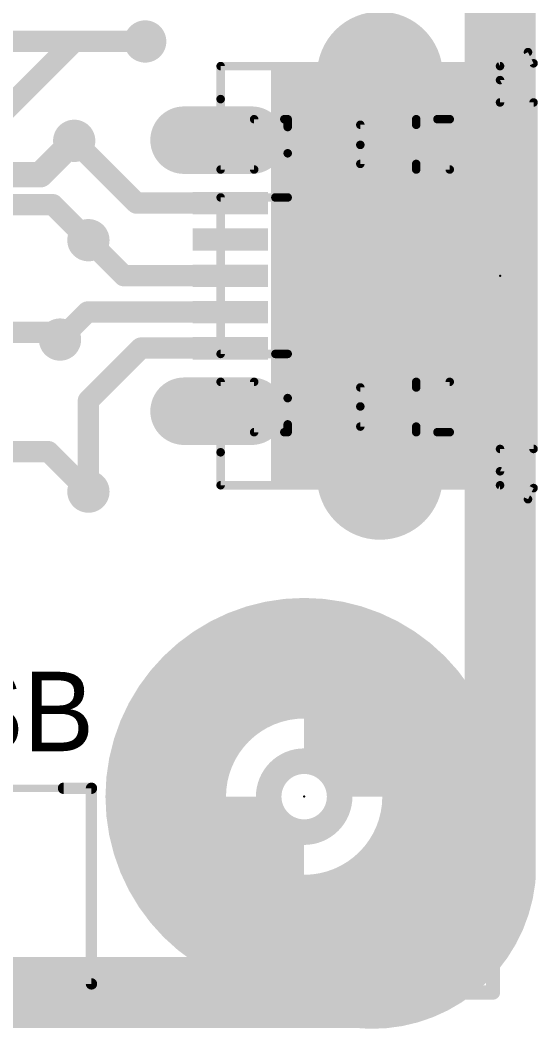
# Model space of a CAD drawing. Extents: x -0.6 to 31.5, y -1.9 to 65.7.
# Drawn here: x 21.39 to 30.65, y -0.65 to 17.4 of the extents above; entities that cross this region are included whole.
import ezdxf

# ---------------------------------------------------------------- set-up
doc = ezdxf.new("R2010")
doc.units = 0
for name, color, linetype in [('1', 22, 'CONTINUOUS'), ('16', 175, 'CONTINUOUS'), ('17', 82, 'CONTINUOUS'), ('18', 82, 'CONTINUOUS'), ('21', 253, 'CONTINUOUS'), ('22', 253, 'CONTINUOUS'), ('23', 7, 'CONTINUOUS'), ('39', 22, 'CONTINUOUS'), ('40', 175, 'CONTINUOUS'), ('41', 22, 'CONTINUOUS'), ('42', 175, 'CONTINUOUS'), ('43', 82, 'CONTINUOUS'), ('51', 253, 'CONTINUOUS'), ('52', 253, 'CONTINUOUS')]:
    doc.layers.add(name, color=color, linetype=linetype)

# ---------------------------------------------------------------- blocks, each defined once
blk = doc.blocks.new('RECT')
blk.add_solid([(-0.5, -0.5), (0.5, -0.5), (-0.5, 0.5), (0.5, 0.5)])
blk = doc.blocks.new('ROUNDP')
at = {"const_width": 0.5}
blk.add_lwpolyline([(0, -0.25, 1), (0, 0.25, 1), (0, -0.25)], format="xyb", dxfattribs=at)
blk = doc.blocks.new('LONGP100')
at = {"const_width": 1}
blk.add_lwpolyline([(-0.5, 0), (0.5, 0)], dxfattribs=at)
at = {"const_width": 0.5}
for points in [[(-0.5, 0.25, 1), (-0.5, -0.25)], [(0.5, -0.25, 1), (0.5, 0.25)]]:
    blk.add_lwpolyline(points, format="xyb", dxfattribs=at)
blk = doc.blocks.new('ROUNDV')
at = {"const_width": 0.5}
blk.add_lwpolyline([(0, -0.25, 1), (0, 0.25, 1), (0, -0.25)], format="xyb", dxfattribs=at)

msp = doc.modelspace()

# ---------------------------------------------------------------- linework, layer by layer
at = {"layer": '1'}
for points, const_width in [([(20.828, 15.494), (22.352, 17.018)], 0.381), ([(22.352, 17.018), (23.622, 17.018)], 0.381), ([(21.747, 14.635), (22.352, 15.24)], 0.4572), ([(22.352, 15.24), (23.465, 14.127)], 0.381), ([(19.33, 14.635), (21.747, 14.635)], 0.4572), ([(25.147, 14.127), (23.465, 14.127)], 0.381), ([(23.241, 12.827), (22.606, 13.462)], 0.381), ([(25.147, 12.827), (23.241, 12.827)], 0.381), ([(22.591, 12.177), (22.098, 11.684)], 0.381), ([(25.147, 12.177), (22.591, 12.177)], 0.381), ([(23.5458, 11.5316), (22.606, 10.5918)], 0.381), ([(25.1239, 11.5316), (23.5458, 11.5316)], 0.381), ([(25.147, 11.527), (25.1239, 11.5316)], 0.381), ([(22.606, 10.5918), (22.606, 8.9632)], 0.381)]:
    msp.add_lwpolyline(points, dxfattribs=dict(at, const_width=const_width))
for points, const_width in [([(22.352, 17.1133, 1), (22.352, 16.9228)], 0.1905), ([(22.4194, 16.9506, 1), (22.2846, 17.0854)], 0.1905), ([(23.622, 16.9228, 1), (23.622, 17.1133)], 0.1905), ([(22.4328, 15.1592, 1), (22.2712, 15.3208)], 0.2286), ([(22.4194, 15.3074, 1), (22.2846, 15.1726)], 0.1905), ([(21.6662, 14.7158, 1), (21.8278, 14.5542)], 0.2286), ([(21.747, 14.5207, 1), (21.747, 14.7493)], 0.2286), ([(23.465, 14.2223, 1), (23.465, 14.0318)], 0.1905), ([(23.3976, 14.0596, 1), (23.5324, 14.1944)], 0.1905), ([(25.147, 14.0318, 1), (25.147, 14.2223)], 0.1905), ([(22.6734, 13.5294, 1), (22.5386, 13.3946)], 0.1905), ([(23.241, 12.9223, 1), (23.241, 12.7317)], 0.1905), ([(25.147, 12.7317, 1), (25.147, 12.9223)], 0.1905), ([(23.1736, 12.7596, 1), (23.3084, 12.8944)], 0.1905), ([(22.591, 12.2723, 1), (22.591, 12.0818)], 0.1905), ([(22.6584, 12.1096, 1), (22.5236, 12.2444)], 0.1905), ([(25.147, 12.0818, 1), (25.147, 12.2723)], 0.1905), ([(22.0306, 11.7514, 1), (22.1654, 11.6166)], 0.1905), ([(23.5458, 11.6269, 1), (23.5458, 11.4364)], 0.1905), ([(23.6132, 11.4642, 1), (23.4784, 11.599)], 0.1905), ([(25.1424, 11.625, 1), (25.1053, 11.4382)], 0.1905), ([(25.1239, 11.4364, 1), (25.1239, 11.6269)], 0.1905), ([(25.1284, 11.4336, 1), (25.1656, 11.6204)], 0.1905), ([(22.5386, 10.6592, 1), (22.6734, 10.5244)], 0.1905), ([(22.7013, 10.5918, 1), (22.5108, 10.5918)], 0.1905), ([(22.5108, 8.9632, 1), (22.7013, 8.9632)], 0.1905)]:
    msp.add_lwpolyline(points, format="xyb", dxfattribs=dict(at, const_width=const_width))
at = {"layer": '16'}
for points, const_width in [([(29.845, 65.024), (29.845, 0)], 0.254), ([(20.323, 17.018), (23.622, 17.018)], 0.381), ([(20.196, 14.097), (21.971, 14.097)], 0.381), ([(21.971, 14.097), (22.606, 13.462)], 0.381), ([(20.196, 11.811), (21.971, 11.811)], 0.381), ([(21.971, 11.811), (22.098, 11.684)], 0.381), ([(20.4246, 9.6774), (21.8918, 9.6774)], 0.381), ([(21.8918, 9.6774), (22.606, 8.9632)], 0.381), ([(29.845, 0), (0, 0)], 0.254)]:
    msp.add_lwpolyline(points, dxfattribs=dict(at, const_width=const_width))
for points, const_width in [([(23.622, 16.9228, 1), (23.622, 17.1133)], 0.1905), ([(22.0384, 14.1644, 1), (21.9036, 14.0296)], 0.1905), ([(21.971, 14.0018, 1), (21.971, 14.1923)], 0.1905), ([(22.5386, 13.3946, 1), (22.6734, 13.5294)], 0.1905), ([(22.0384, 11.8784, 1), (21.9036, 11.7436)], 0.1905), ([(21.971, 11.7157, 1), (21.971, 11.9062)], 0.1905), ([(22.0306, 11.6166, 1), (22.1654, 11.7514)], 0.1905), ([(21.9592, 9.7448, 1), (21.8244, 9.61)], 0.1905), ([(21.8918, 9.5822, 1), (21.8918, 9.7727)], 0.1905), ([(22.5386, 8.8958, 1), (22.6734, 9.0306)], 0.1905), ([(29.7815, 0, 1), (29.9085, 0)], 0.127), ([(29.845, -0.0635, 1), (29.845, 0.0635)], 0.127)]:
    msp.add_lwpolyline(points, format="xyb", dxfattribs=dict(at, const_width=const_width))
at = {"layer": '21'}
for points, const_width in [([(29.972, 2.032), (29.972, 61.976)], 1.27), ([(30.472, 16.827), (29.972, 16.577)], 0.1524), ([(30.572, 16.627), (30.472, 16.827)], 0.1524), ([(29.972, 16.577), (24.972, 16.577)], 0.1524), ([(24.972, 16.577), (24.972, 15.987)], 0.1524), ([(29.972, 16.327), (30.572, 16.627)], 0.1524), ([(29.972, 15.927), (29.972, 16.327)], 0.1524), ([(30.572, 15.927), (29.972, 15.927)], 0.1524), ([(30.572, 9.727), (30.572, 15.927)], 0.1524), ([(26.172, 15.627), (26.112, 15.627)], 0.1524), ([(26.172, 15.627), (26.172, 15.487)], 0.1524), ([(28.852, 15.627), (29.072, 15.627)], 0.1524), ([(29.072, 15.627), (29.072, 14.727)], 0.1524), ([(27.472, 14.827), (27.472, 15.167)], 0.1524), ([(26.172, 15.017), (26.172, 14.227)], 0.1524), ([(28.472, 14.827), (27.472, 14.827)], 0.1524), ([(28.472, 14.727), (28.472, 14.827)], 0.1524), ([(29.072, 14.727), (28.472, 14.727)], 0.1524), ([(26.172, 14.227), (25.952, 14.227)], 0.1524), ([(26.172, 11.427), (25.952, 11.427)], 0.1524), ([(26.172, 11.427), (26.172, 10.637)], 0.1524), ([(28.472, 10.827), (27.472, 10.827)], 0.1524), ([(27.472, 10.827), (27.472, 10.487)], 0.1524), ([(29.072, 10.927), (28.472, 10.927)], 0.1524), ([(28.472, 10.927), (28.472, 10.827)], 0.1524), ([(29.072, 10.027), (29.072, 10.927)], 0.1524), ([(26.172, 10.167), (26.172, 10.027)], 0.1524), ([(26.172, 10.027), (26.112, 10.027)], 0.1524), ([(28.852, 10.027), (29.072, 10.027)], 0.1524), ([(29.972, 9.327), (29.972, 9.727)], 0.1524), ([(29.972, 9.727), (30.572, 9.727)], 0.1524), ([(24.972, 9.077), (24.972, 9.667)], 0.1524), ([(30.572, 9.027), (29.972, 9.327)], 0.1524), ([(29.972, 9.077), (24.972, 9.077)], 0.1524), ([(30.472, 8.827), (29.972, 9.077)], 0.1524), ([(30.472, 8.827), (30.572, 9.027)], 0.1524), ([(2.54, 0), (27.432, 0)], 1.27)]:
    msp.add_lwpolyline(points, dxfattribs=dict(at, const_width=const_width))
for points, const_width in [([(30.5061, 16.844, 1), (30.4379, 16.81)], 0.0762), ([(30.489, 16.7929, 1), (30.455, 16.8611)], 0.0762), ([(24.972, 16.6151, 1), (24.972, 16.5389)], 0.0762), ([(25.0101, 16.577, 1), (24.9339, 16.577)], 0.0762), ([(29.955, 16.6111, 1), (29.989, 16.5429)], 0.0762), ([(29.972, 16.5389, 1), (29.972, 16.6151)], 0.0762), ([(30.5379, 16.61, 1), (30.6061, 16.644)], 0.0762), ([(30.589, 16.5929, 1), (30.555, 16.6611)], 0.0762), ([(30.0101, 16.327, 1), (29.9339, 16.327)], 0.0762), ([(29.955, 16.3611, 1), (29.989, 16.2929)], 0.0762), ([(24.9339, 15.987, 1), (25.0101, 15.987)], 0.0762), ([(29.972, 15.9651, 1), (29.972, 15.8889)], 0.0762), ([(29.9339, 15.927, 1), (30.0101, 15.927)], 0.0762), ([(30.6101, 15.927, 1), (30.5339, 15.927)], 0.0762), ([(30.572, 15.8889, 1), (30.572, 15.9651)], 0.0762), ([(26.112, 15.6651, 1), (26.112, 15.5889)], 0.0762), ([(26.2101, 15.627, 1), (26.1339, 15.627)], 0.0762), ([(26.172, 15.5889, 1), (26.172, 15.6651)], 0.0762), ([(28.852, 15.6651, 1), (28.852, 15.5889)], 0.0762), ([(29.1101, 15.627, 1), (29.0339, 15.627)], 0.0762), ([(29.072, 15.5889, 1), (29.072, 15.6651)], 0.0762), ([(26.1339, 15.487, 1), (26.2101, 15.487)], 0.0762), ([(27.5101, 15.167, 1), (27.4339, 15.167)], 0.0762), ([(26.2101, 15.017, 1), (26.1339, 15.017)], 0.0762), ([(27.472, 14.8651, 1), (27.472, 14.7889)], 0.0762), ([(27.4339, 14.827, 1), (27.5101, 14.827)], 0.0762), ([(28.5101, 14.827, 1), (28.4339, 14.827)], 0.0762), ([(28.472, 14.7651, 1), (28.472, 14.6889)], 0.0762), ([(28.472, 14.7889, 1), (28.472, 14.8651)], 0.0762), ([(29.072, 14.6889, 1), (29.072, 14.7651)], 0.0762), ([(28.4339, 14.727, 1), (28.5101, 14.727)], 0.0762), ([(29.0339, 14.727, 1), (29.1101, 14.727)], 0.0762), ([(25.952, 14.2651, 1), (25.952, 14.1889)], 0.0762), ([(26.1339, 14.227, 1), (26.2101, 14.227)], 0.0762), ([(26.172, 14.1889, 1), (26.172, 14.2651)], 0.0762), ([(25.952, 11.4651, 1), (25.952, 11.3889)], 0.0762), ([(26.2101, 11.427, 1), (26.1339, 11.427)], 0.0762), ([(26.172, 11.3889, 1), (26.172, 11.4651)], 0.0762), ([(27.472, 10.8651, 1), (27.472, 10.7889)], 0.0762), ([(27.5101, 10.827, 1), (27.4339, 10.827)], 0.0762), ([(28.472, 10.9651, 1), (28.472, 10.8889)], 0.0762), ([(28.5101, 10.927, 1), (28.4339, 10.927)], 0.0762), ([(28.4339, 10.827, 1), (28.5101, 10.827)], 0.0762), ([(28.472, 10.7889, 1), (28.472, 10.8651)], 0.0762), ([(29.1101, 10.927, 1), (29.0339, 10.927)], 0.0762), ([(29.072, 10.8889, 1), (29.072, 10.9651)], 0.0762), ([(26.1339, 10.637, 1), (26.2101, 10.637)], 0.0762), ([(27.4339, 10.487, 1), (27.5101, 10.487)], 0.0762), ([(26.2101, 10.167, 1), (26.1339, 10.167)], 0.0762), ([(26.112, 10.0651, 1), (26.112, 9.9889)], 0.0762), ([(26.1339, 10.027, 1), (26.2101, 10.027)], 0.0762), ([(26.172, 9.9889, 1), (26.172, 10.0651)], 0.0762), ([(28.852, 10.0651, 1), (28.852, 9.9889)], 0.0762), ([(29.0339, 10.027, 1), (29.1101, 10.027)], 0.0762), ([(29.072, 9.9889, 1), (29.072, 10.0651)], 0.0762), ([(30.0101, 9.727, 1), (29.9339, 9.727)], 0.0762), ([(29.972, 9.7651, 1), (29.972, 9.6889)], 0.0762), ([(30.5339, 9.727, 1), (30.6101, 9.727)], 0.0762), ([(30.572, 9.6889, 1), (30.572, 9.7651)], 0.0762), ([(25.0101, 9.667, 1), (24.9339, 9.667)], 0.0762), ([(29.989, 9.3611, 1), (29.955, 9.2929)], 0.0762), ([(29.9339, 9.327, 1), (30.0101, 9.327)], 0.0762), ([(24.972, 9.1151, 1), (24.972, 9.0389)], 0.0762), ([(24.9339, 9.077, 1), (25.0101, 9.077)], 0.0762), ([(29.989, 9.1111, 1), (29.955, 9.0429)], 0.0762), ([(29.972, 9.0389, 1), (29.972, 9.1151)], 0.0762), ([(30.6061, 9.01, 1), (30.5379, 9.044)], 0.0762), ([(30.555, 8.9929, 1), (30.589, 9.0611)], 0.0762), ([(30.4379, 8.844, 1), (30.5061, 8.81)], 0.0762), ([(30.455, 8.7929, 1), (30.489, 8.8611)], 0.0762), ([(26.4668, 0.5842, 1), (26.4668, 6.4262, 1), (26.4668, 0.5842)], 0.1524), ([(26.4668, 2.0052, 1), (26.4668, 5.0052, 1), (26.4668, 2.0052)], 0.2032), ([(27.432, 0, 0.4142), (29.972, 2.032)], 1.27), ([(30.2876, 1.9969, 1), (29.6564, 2.0671)], 0.635), ([(29.6545, 2.032, 1), (30.2895, 2.032)], 0.635), ([(27.4671, 0.3156, 1), (27.3969, -0.3156)], 0.635), ([(27.432, -0.3175, 1), (27.432, 0.3175)], 0.635)]:
    msp.add_lwpolyline(points, format="xyb", dxfattribs=dict(at, const_width=const_width))
at = {"layer": '22'}
for points, const_width in [([(29.972, 16.0302), (29.972, 19.9813)], 0.762), ([(29.972, 14.3919), (29.972, 14.6205)], 0.762), ([(29.972, 9.0311), (29.972, 12.9822)], 0.762), ([(29.972, 7.3928), (29.972, 7.6214)], 0.762), ([(29.972, 2.032), (29.972, 5.9831)], 0.762), ([(22.661, 3.655), (22.161, 3.655)], 0.2032), ([(22.661, 0.155), (22.661, 3.655)], 0.2032), ([(21.8567, 0), (22.0853, 0)], 0.762), ([(23.495, 0), (27.432, 0)], 0.762), ([(13.661, 0.155), (22.661, 0.155)], 0.2032)]:
    msp.add_lwpolyline(points, dxfattribs=dict(at, const_width=const_width))
for points, const_width in [([(29.7815, 16.0302, 1), (30.1625, 16.0302)], 0.381), ([(30.1625, 14.6205, 1), (29.7815, 14.6205)], 0.381), ([(29.7815, 14.3919, 1), (30.1625, 14.3919)], 0.381), ([(30.1625, 12.9822, 1), (29.7815, 12.9822)], 0.381), ([(29.7815, 9.0311, 1), (30.1625, 9.0311)], 0.381), ([(30.1625, 7.6214, 1), (29.7815, 7.6214)], 0.381), ([(29.7815, 7.3928, 1), (30.1625, 7.3928)], 0.381), ([(30.1625, 5.9831, 1), (29.7815, 5.9831)], 0.381), ([(22.161, 3.7058, 1), (22.161, 3.6042)], 0.1016), ([(22.7118, 3.655, 1), (22.6102, 3.655)], 0.1016), ([(22.661, 3.6042, 1), (22.661, 3.7058)], 0.1016), ([(27.432, 0, 0.4142), (29.972, 2.032)], 0.762), ([(30.1613, 2.011, 1), (29.7827, 2.053)], 0.381), ([(29.7815, 2.032, 1), (30.1625, 2.032)], 0.381), ([(21.8567, 0.1905, 1), (21.8567, -0.1905)], 0.381), ([(22.0853, -0.1905, 1), (22.0853, 0.1905)], 0.381), ([(23.495, 0.1905, 1), (23.495, -0.1905)], 0.381), ([(27.453, 0.1893, 1), (27.411, -0.1893)], 0.381), ([(27.432, -0.1905, 1), (27.432, 0.1905)], 0.381), ([(22.6102, 0.155, 1), (22.7118, 0.155)], 0.1016), ([(22.661, 0.1042, 1), (22.661, 0.2058)], 0.1016)]:
    msp.add_lwpolyline(points, format="xyb", dxfattribs=dict(at, const_width=const_width))
at = {"layer": '23'}
for p in [(29.972, 12.827), (26.4668, 3.5052)]:
    msp.add_point(p, dxfattribs=at)
at = {"layer": '39', "const_width": 2.032}
msp.add_lwpolyline([(26.4668, 0.9652, 1), (26.4668, 6.0452, 1), (26.4668, 0.9652)], format="xyb", dxfattribs=at)
at = {"layer": '40', "const_width": 2.032}
msp.add_lwpolyline([(26.4668, 0.9652, 1), (26.4668, 6.0452, 1), (26.4668, 0.9652)], format="xyb", dxfattribs=at)
at = {"layer": '41', "const_width": 2.032}
msp.add_lwpolyline([(26.4668, 0.9652, 1), (26.4668, 6.0452, 1), (26.4668, 0.9652)], format="xyb", dxfattribs=at)
at = {"layer": '42', "const_width": 2.032}
msp.add_lwpolyline([(26.4668, 0.9652, 1), (26.4668, 6.0452, 1), (26.4668, 0.9652)], format="xyb", dxfattribs=at)
at = {"layer": '43', "const_width": 2.032}
msp.add_lwpolyline([(26.4668, 0.9652, 1), (26.4668, 6.0452, 1), (26.4668, 0.9652)], format="xyb", dxfattribs=at)
at = {"layer": '51', "const_width": 0.1524}
for points in [[(24.972, 15.987), (24.972, 14.727)], [(25.572, 15.627), (25.572, 14.727)], [(26.112, 15.627), (25.572, 15.627)], [(28.472, 15.527), (28.472, 15.627)], [(28.472, 15.627), (28.852, 15.627)], [(26.172, 15.487), (26.172, 15.017)], [(27.472, 15.527), (28.472, 15.527)], [(27.472, 15.167), (27.472, 15.527)], [(25.572, 14.727), (24.972, 14.727)], [(24.972, 11.427), (24.972, 14.227)], [(25.952, 14.227), (24.972, 14.227)], [(25.952, 11.427), (24.972, 11.427)], [(25.572, 10.927), (24.972, 10.927)], [(24.972, 10.927), (24.972, 9.667)], [(25.572, 10.927), (25.572, 10.027)], [(26.172, 10.637), (26.172, 10.167)], [(27.472, 10.487), (27.472, 10.127)], [(27.472, 10.127), (28.472, 10.127)], [(28.472, 10.127), (28.472, 10.027)], [(26.112, 10.027), (25.572, 10.027)], [(28.472, 10.027), (28.852, 10.027)]]:
    msp.add_lwpolyline(points, dxfattribs=at)
at = {"layer": '51'}
for points, const_width in [([(25.0101, 15.987, 1), (24.9339, 15.987)], 0.0762), ([(25.6101, 15.627, 1), (25.5339, 15.627)], 0.0762), ([(25.572, 15.6651, 1), (25.572, 15.5889)], 0.0762), ([(26.112, 15.5889, 1), (26.112, 15.6651)], 0.0762), ([(28.5101, 15.627, 1), (28.4339, 15.627)], 0.0762), ([(28.472, 15.6651, 1), (28.472, 15.5889)], 0.0762), ([(28.852, 15.5889, 1), (28.852, 15.6651)], 0.0762), ([(26.2101, 15.487, 1), (26.1339, 15.487)], 0.0762), ([(27.472, 15.5651, 1), (27.472, 15.4889)], 0.0762), ([(27.5101, 15.527, 1), (27.4339, 15.527)], 0.0762), ([(28.4339, 15.527, 1), (28.5101, 15.527)], 0.0762), ([(28.472, 15.4889, 1), (28.472, 15.5651)], 0.0762), ([(27.4339, 15.167, 1), (27.5101, 15.167)], 0.0762), ([(26.1339, 15.017, 1), (26.2101, 15.017)], 0.0762), ([(24.972, 14.7651, 1), (24.972, 14.6889)], 0.0762), ([(25.572, 14.6889, 1), (25.572, 14.7651)], 0.0762), ([(24.9339, 14.727, 1), (25.0101, 14.727)], 0.0762), ([(25.5339, 14.727, 1), (25.6101, 14.727)], 0.0762), ([(25.0101, 14.227, 1), (24.9339, 14.227)], 0.0762), ([(24.972, 14.2651, 1), (24.972, 14.1889)], 0.0762), ([(25.952, 14.1889, 1), (25.952, 14.2651)], 0.0762), ([(24.972, 11.4651, 1), (24.972, 11.3889)], 0.0762), ([(24.9339, 11.427, 1), (25.0101, 11.427)], 0.0762), ([(25.952, 11.3889, 1), (25.952, 11.4651)], 0.0762), ([(24.972, 10.9651, 1), (24.972, 10.8889)], 0.0762), ([(25.0101, 10.927, 1), (24.9339, 10.927)], 0.0762), ([(25.6101, 10.927, 1), (25.5339, 10.927)], 0.0762), ([(25.572, 10.8889, 1), (25.572, 10.9651)], 0.0762), ([(26.2101, 10.637, 1), (26.1339, 10.637)], 0.0762), ([(27.5101, 10.487, 1), (27.4339, 10.487)], 0.0762), ([(26.1339, 10.167, 1), (26.2101, 10.167)], 0.0762), ([(27.472, 10.1651, 1), (27.472, 10.0889)], 0.0762), ([(27.4339, 10.127, 1), (27.5101, 10.127)], 0.0762), ([(28.5101, 10.127, 1), (28.4339, 10.127)], 0.0762), ([(28.472, 10.0889, 1), (28.472, 10.1651)], 0.0762), ([(25.572, 10.0651, 1), (25.572, 9.9889)], 0.0762), ([(25.5339, 10.027, 1), (25.6101, 10.027)], 0.0762), ([(26.112, 9.9889, 1), (26.112, 10.0651)], 0.0762), ([(28.472, 10.0651, 1), (28.472, 9.9889)], 0.0762), ([(28.4339, 10.027, 1), (28.5101, 10.027)], 0.0762), ([(28.852, 9.9889, 1), (28.852, 10.0651)], 0.0762), ([(24.9339, 9.667, 1), (25.0101, 9.667)], 0.0762), ([(28.2448, 3.5052, 0.4142), (26.4668, 5.2832)], 2.286), ([(24.6888, 3.5052, 0.4142), (26.4668, 1.7272)], 2.286), ([(26.4668, 2.8702, 1), (26.4668, 4.1402, 1), (26.4668, 2.8702)], 0.4572)]:
    msp.add_lwpolyline(points, format="xyb", dxfattribs=dict(at, const_width=const_width))
at = {"layer": '52', "const_width": 0.127}
for points in [[(13.661, 3.655), (22.661, 3.655)], [(22.661, 3.655), (22.661, 0.155)], [(22.661, 0.155), (20.161, 0.155)]]:
    msp.add_lwpolyline(points, dxfattribs=at)
at = {"layer": '52', "const_width": 0.0635}
for points in [[(22.6928, 3.655, 1), (22.6293, 3.655)], [(22.661, 3.6233, 1), (22.661, 3.6868)], [(22.6293, 0.155, 1), (22.6928, 0.155)], [(22.661, 0.1232, 1), (22.661, 0.1867)]]:
    msp.add_lwpolyline(points, format="xyb", dxfattribs=at)

# ---------------------------------------------------------------- block references
at = {"layer": '1', "xscale": 1.35, "yscale": 0.4, "rotation": 180}
for p in [(25.147, 14.127), (25.147, 13.477), (25.147, 12.827), (25.147, 12.177), (25.147, 11.527)]:
    msp.add_blockref('RECT', p, dxfattribs=at)
at = {"layer": '17', "rotation": 180}
for name, p, xscale, yscale in [('ROUNDP', (27.822, 16.427), 2.25, 2.25), ('ROUNDP', (27.822, 16.427), 2.25, 2.25), ('LONGP100', (24.922, 15.252), 1.208, 1.208), ('LONGP100', (24.922, 15.252), 1.208, 1.208), ('LONGP100', (24.922, 10.402), 1.208, 1.208), ('LONGP100', (24.922, 10.402), 1.208, 1.208), ('ROUNDP', (27.822, 9.227), 2.25, 2.25), ('ROUNDP', (27.822, 9.227), 2.25, 2.25)]:
    msp.add_blockref(name, p, dxfattribs=dict(at, xscale=xscale, yscale=yscale))
at = {"layer": '18', "xscale": 0.7564, "yscale": 0.7564}
for p in [(23.622, 17.018), (23.622, 17.018), (22.352, 15.24), (22.352, 15.24), (22.606, 13.462), (22.606, 13.462), (22.098, 11.684), (22.098, 11.684), (22.606, 8.9632), (22.606, 8.9632)]:
    msp.add_blockref('ROUNDV', p, dxfattribs=at)
at = {"layer": '41', "rotation": 180}
for p, xscale, yscale in [((26.472, 12.827), 1.2, 7.5), ((29.272, 12.827), 1.4, 7.5), ((27.822, 12.827), 1.5, 5.7)]:
    msp.add_blockref('RECT', p, dxfattribs=dict(at, xscale=xscale, yscale=yscale))

# ---------------------------------------------------------------- texts
at = {"layer": '21'}
msp.add_text('USB', height=1.4224, dxfattribs=at).set_placement((18.796, 4.318))

doc.saveas('drawing.dxf')
